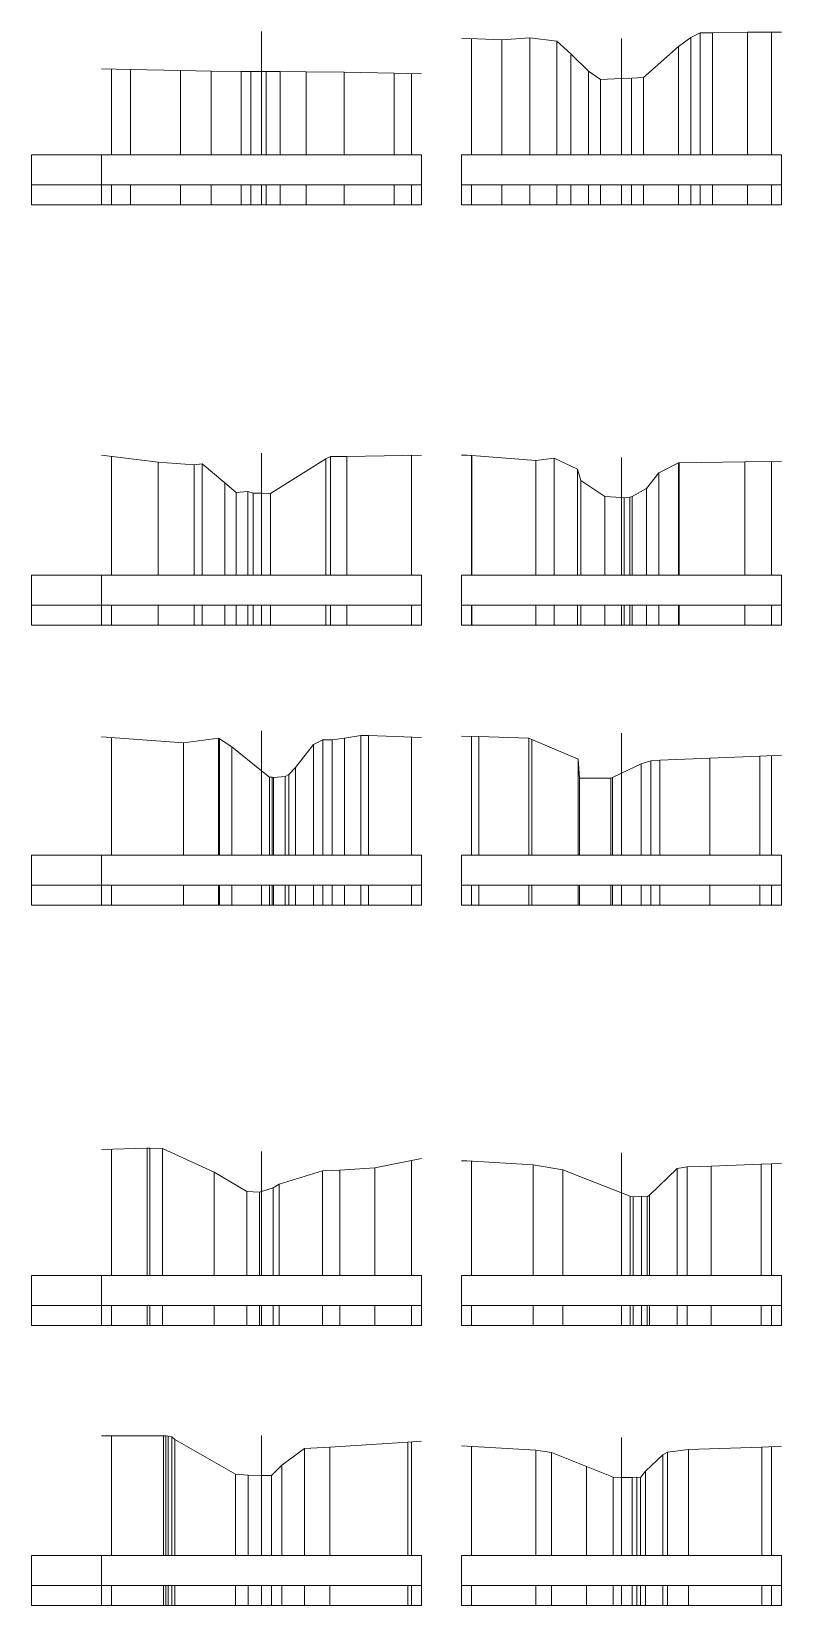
# Model space of a CAD drawing. Extents: x 2342 to 3638, y 3676 to 5069.
# Drawn here: x 3562.5 to 3637.5, y 4026.2 to 4183.5 of the extents above; entities that cross this region are included whole.
import ezdxf

# ---------------------------------------------------------------- set-up
doc = ezdxf.new("R2010")
doc.units = 0
doc.header["$LTSCALE"] = 0.12
doc.layers.add('11', color=7, linetype='Continuous', lineweight=13)
doc.layers.add('19', color=7, linetype='Continuous', lineweight=13)

msp = doc.modelspace()

# ---------------------------------------------------------------- linework, layer by layer
at = {"layer": '11'}
for p, q in [((3585.5472, 4183.5299), (3585.5472, 4179.5299)), ((3621.5472, 4182.8199), (3621.5472, 4178.8199)), ((3562.5472, 4171.1998), (3601.5472, 4171.1998)), ((3562.5472, 4171.1998), (3601.5472, 4171.1998)), ((3562.5472, 4171.1998), (3562.5472, 4166.1998)), ((3569.5472, 4171.1998), (3569.5472, 4166.1998)), ((3601.5472, 4171.1998), (3601.5472, 4166.1998)), ((3605.5472, 4171.1998), (3637.5472, 4171.1998)), ((3605.5472, 4171.1998), (3637.5472, 4171.1998)), ((3605.5472, 4171.1998), (3605.5472, 4166.1998)), ((3637.5472, 4171.1998), (3637.5472, 4166.1998)), ((3562.5472, 4168.1998), (3601.5472, 4168.1998)), ((3570.5472, 4166.1998), (3570.5472, 4168.1998)), ((3572.4403, 4166.1998), (3572.4403, 4168.1998)), ((3577.4403, 4166.1998), (3577.4403, 4168.1998)), ((3580.5141, 4166.1998), (3580.5141, 4168.1998)), ((3583.5131, 4166.1998), (3583.5131, 4168.1998)), ((3584.4902, 4166.1998), (3584.4902, 4168.1998)), ((3585.5472, 4166.1998), (3585.5472, 4168.1998)), ((3586.0161, 4166.1998), (3586.0161, 4168.1998)), ((3587.4022, 4166.1998), (3587.4022, 4168.1998)), ((3590.0062, 4166.1998), (3590.0062, 4168.1998)), ((3593.8002, 4166.1998), (3593.8002, 4168.1998)), ((3598.8002, 4166.1998), (3598.8002, 4168.1998)), ((3600.5472, 4166.1998), (3600.5472, 4168.1998)), ((3605.5472, 4168.1998), (3637.5472, 4168.1998)), ((3606.5472, 4166.1998), (3606.5472, 4168.1998)), ((3609.5712, 4166.1998), (3609.5712, 4168.1998)), ((3612.374, 4166.1998), (3612.374, 4168.1998)), ((3615.0751, 4166.1998), (3615.0751, 4168.1998)), ((3616.4921, 4166.1998), (3616.4921, 4168.1998)), ((3618.249, 4166.1998), (3618.249, 4168.1998)), ((3619.4491, 4166.1998), (3619.4491, 4168.1998)), ((3621.5472, 4166.1998), (3621.5472, 4168.1998)), ((3622.541, 4166.1998), (3622.541, 4168.1998)), ((3623.7543, 4166.1998), (3623.7543, 4168.1998)), ((3627.2543, 4166.1998), (3627.2543, 4168.1998)), ((3628.4682, 4166.1998), (3628.4682, 4168.1998)), ((3629.395, 4166.1998), (3629.395, 4168.1998)), ((3630.6371, 4166.1998), (3630.6371, 4168.1998)), ((3634.1421, 4166.1998), (3634.1421, 4168.1998)), ((3636.5472, 4166.1998), (3636.5472, 4168.1998)), ((3562.5472, 4166.1998), (3601.5472, 4166.1998)), ((3605.5472, 4166.1998), (3637.5472, 4166.1998)), ((3585.5472, 4141.3698), (3585.5472, 4137.3698)), ((3621.5472, 4140.9396), (3621.5472, 4136.9396)), ((3562.5472, 4129.1998), (3601.5472, 4129.1998)), ((3562.5472, 4129.1998), (3601.5472, 4129.1998)), ((3562.5472, 4129.1998), (3562.5472, 4124.1998)), ((3569.5472, 4129.1998), (3569.5472, 4124.1998)), ((3601.5472, 4129.1998), (3601.5472, 4124.1998)), ((3605.5472, 4129.1998), (3637.5472, 4129.1998)), ((3605.5472, 4129.1998), (3637.5472, 4129.1998)), ((3605.5472, 4129.1998), (3605.5472, 4124.1998)), ((3637.5472, 4129.1998), (3637.5472, 4124.1998)), ((3562.5472, 4126.1998), (3601.5472, 4126.1998)), ((3570.5472, 4124.1998), (3570.5472, 4126.1998)), ((3575.2021, 4124.1998), (3575.2021, 4126.1998)), ((3578.8018, 4124.1998), (3578.8018, 4126.1998)), ((3579.6007, 4124.1998), (3579.6007, 4126.1998)), ((3581.8707, 4124.1998), (3581.8707, 4126.1998)), ((3583, 4124.1998), (3583, 4126.1998)), ((3584.1732, 4124.1998), (3584.1732, 4126.1998)), ((3584.7064, 4124.1998), (3584.7064, 4126.1998)), ((3585.5472, 4124.1998), (3585.5472, 4126.1998)), ((3586.4573, 4124.1998), (3586.4573, 4126.1998)), ((3591.982, 4124.1998), (3591.982, 4126.1998)), ((3592.4386, 4124.1998), (3592.4386, 4126.1998)), ((3594.0682, 4124.1998), (3594.0682, 4126.1998)), ((3600.5472, 4124.1998), (3600.5472, 4126.1998)), ((3605.5472, 4126.1998), (3637.5472, 4126.1998)), ((3606.5472, 4124.1998), (3606.5472, 4126.1998)), ((3606.5935, 4124.1998), (3606.5935, 4126.1998)), ((3612.9885, 4124.1998), (3612.9885, 4126.1998)), ((3614.8133, 4124.1998), (3614.8133, 4126.1998)), ((3617.1572, 4124.1998), (3617.1572, 4126.1998)), ((3617.4892, 4124.1998), (3617.4892, 4126.1998)), ((3619.8743, 4124.1998), (3619.8743, 4126.1998)), ((3621.5472, 4124.1998), (3621.5472, 4126.1998)), ((3621.8005, 4124.1998), (3621.8005, 4126.1998)), ((3622.3825, 4124.1998), (3622.3825, 4126.1998)), ((3622.6135, 4124.1998), (3622.6135, 4126.1998)), ((3624.0482, 4124.1998), (3624.0482, 4126.1998)), ((3625.2677, 4124.1998), (3625.2677, 4126.1998)), ((3627.2582, 4124.1998), (3627.2582, 4126.1998)), ((3627.271, 4124.1998), (3627.271, 4126.1998)), ((3627.3196, 4124.1998), (3627.3196, 4126.1998)), ((3633.8842, 4124.1998), (3633.8842, 4126.1998)), ((3636.5472, 4124.1998), (3636.5472, 4126.1998)), ((3562.5472, 4124.1998), (3601.5472, 4124.1998)), ((3605.5472, 4124.1998), (3637.5472, 4124.1998)), ((3585.5472, 4113.6398), (3585.5472, 4109.6398)), ((3621.5472, 4113.3898), (3621.5472, 4109.3898)), ((3562.5472, 4101.1998), (3601.5472, 4101.1998)), ((3562.5472, 4101.1998), (3601.5472, 4101.1998)), ((3562.5472, 4101.1998), (3562.5472, 4096.1998)), ((3569.5472, 4101.1998), (3569.5472, 4096.1998)), ((3601.5472, 4101.1998), (3601.5472, 4096.1998)), ((3605.5472, 4101.1998), (3637.5472, 4101.1998)), ((3605.5472, 4101.1998), (3637.5472, 4101.1998)), ((3605.5472, 4101.1998), (3605.5472, 4096.1998)), ((3637.5472, 4101.1998), (3637.5472, 4096.1998)), ((3562.5472, 4098.1998), (3601.5472, 4098.1998)), ((3570.5472, 4096.1998), (3570.5472, 4098.1998)), ((3577.7326, 4096.1998), (3577.7326, 4098.1998)), ((3581.2559, 4096.1998), (3581.2559, 4098.1998)), ((3581.3363, 4096.1998), (3581.3363, 4098.1998)), ((3581.3478, 4096.1998), (3581.3478, 4098.1998)), ((3582.5659, 4096.1998), (3582.5659, 4098.1998)), ((3585.5472, 4096.1998), (3585.5472, 4098.1998)), ((3586.3566, 4096.1998), (3586.3566, 4098.1998)), ((3586.6217, 4096.1998), (3586.6217, 4098.1998)), ((3586.7589, 4096.1998), (3586.7589, 4098.1998)), ((3587.9206, 4096.1998), (3587.9206, 4098.1998)), ((3588.2736, 4096.1998), (3588.2736, 4098.1998)), ((3588.937, 4096.1998), (3588.937, 4098.1998)), ((3590.7346, 4096.1998), (3590.7346, 4098.1998)), ((3591.667, 4096.1998), (3591.667, 4098.1998)), ((3592.6122, 4096.1998), (3592.6122, 4098.1998)), ((3593.8428, 4096.1998), (3593.8428, 4098.1998)), ((3595.4964, 4096.1998), (3595.4964, 4098.1998)), ((3596.2569, 4096.1998), (3596.2569, 4098.1998)), ((3600.5472, 4096.1998), (3600.5472, 4098.1998)), ((3605.5472, 4098.1998), (3637.5472, 4098.1998)), ((3606.5472, 4096.1998), (3606.5472, 4098.1998)), ((3607.2831, 4096.1998), (3607.2831, 4098.1998)), ((3612.2831, 4096.1998), (3612.2831, 4098.1998)), ((3612.5761, 4096.1998), (3612.5761, 4098.1998)), ((3617.2021, 4096.1998), (3617.2021, 4098.1998)), ((3617.352, 4096.1998), (3617.352, 4098.1998)), ((3620.4852, 4096.1998), (3620.4852, 4098.1998)), ((3620.6352, 4096.1998), (3620.6352, 4098.1998)), ((3621.5472, 4096.1998), (3621.5472, 4098.1998)), ((3623.5, 4096.1998), (3623.5, 4098.1998)), ((3624.4652, 4096.1998), (3624.4652, 4098.1998)), ((3625.3901, 4096.1998), (3625.3901, 4098.1998)), ((3630.3901, 4096.1998), (3630.3901, 4098.1998)), ((3635.3901, 4096.1998), (3635.3901, 4098.1998)), ((3636.5472, 4096.1998), (3636.5472, 4098.1998)), ((3562.5472, 4096.1998), (3601.5472, 4096.1998)), ((3605.5472, 4096.1998), (3637.5472, 4096.1998)), ((3585.5472, 4071.5797), (3585.5472, 4067.5797)), ((3621.5472, 4071.4498), (3621.5472, 4067.4498)), ((3562.5472, 4059.1998), (3601.5472, 4059.1998)), ((3562.5472, 4059.1998), (3601.5472, 4059.1998)), ((3562.5472, 4059.1998), (3562.5472, 4054.1998)), ((3569.5472, 4059.1998), (3569.5472, 4054.1998)), ((3601.5472, 4059.1998), (3601.5472, 4054.1998)), ((3605.5472, 4059.1998), (3637.5472, 4059.1998)), ((3605.5472, 4059.1998), (3637.5472, 4059.1998)), ((3605.5472, 4059.1998), (3605.5472, 4054.1998)), ((3637.5472, 4059.1998), (3637.5472, 4054.1998)), ((3562.5472, 4056.1998), (3601.5472, 4056.1998)), ((3570.5472, 4054.1998), (3570.5472, 4056.1998)), ((3574.1201, 4054.1998), (3574.1201, 4056.1998)), ((3574.3711, 4054.1998), (3574.3711, 4056.1998)), ((3575.6621, 4054.1998), (3575.6621, 4056.1998)), ((3580.8251, 4054.1998), (3580.8251, 4056.1998)), ((3584.083, 4054.1998), (3584.083, 4056.1998)), ((3585.3422, 4054.1998), (3585.3422, 4056.1998)), ((3585.5472, 4054.1998), (3585.5472, 4056.1998)), ((3586.7172, 4054.1998), (3586.7172, 4056.1998)), ((3587.3091, 4054.1998), (3587.3091, 4056.1998)), ((3591.644, 4054.1998), (3591.644, 4056.1998)), ((3593.3881, 4054.1998), (3593.3881, 4056.1998)), ((3596.872, 4054.1998), (3596.872, 4056.1998)), ((3600.5472, 4054.1998), (3600.5472, 4056.1998)), ((3605.5472, 4056.1998), (3637.5472, 4056.1998)), ((3606.5472, 4054.1998), (3606.5472, 4056.1998)), ((3612.7021, 4054.1998), (3612.7021, 4056.1998)), ((3615.6762, 4054.1998), (3615.6762, 4056.1998)), ((3621.5472, 4054.1998), (3621.5472, 4056.1998)), ((3622.414, 4054.1998), (3622.414, 4056.1998)), ((3622.7142, 4054.1998), (3622.7142, 4056.1998)), ((3623.539, 4054.1998), (3623.539, 4056.1998)), ((3624.1112, 4054.1998), (3624.1112, 4056.1998)), ((3624.3491, 4054.1998), (3624.3491, 4056.1998)), ((3627.0991, 4054.1998), (3627.0991, 4056.1998)), ((3628.0991, 4054.1998), (3628.0991, 4056.1998)), ((3630.521, 4054.1998), (3630.521, 4056.1998)), ((3635.521, 4054.1998), (3635.521, 4056.1998)), ((3636.5472, 4054.1998), (3636.5472, 4056.1998)), ((3562.5472, 4054.1998), (3601.5472, 4054.1998)), ((3605.5472, 4054.1998), (3637.5472, 4054.1998)), ((3585.5472, 4043.1998), (3585.5472, 4039.1998)), ((3621.5472, 4043.0098), (3621.5472, 4039.0098)), ((3562.5472, 4031.1998), (3601.5472, 4031.1998)), ((3562.5472, 4031.1998), (3601.5472, 4031.1998)), ((3562.5472, 4031.1998), (3562.5472, 4026.1998)), ((3569.5472, 4031.1998), (3569.5472, 4026.1998)), ((3601.5472, 4031.1998), (3601.5472, 4026.1998)), ((3605.5472, 4031.1998), (3637.5472, 4031.1998)), ((3605.5472, 4031.1998), (3637.5472, 4031.1998)), ((3605.5472, 4031.1998), (3605.5472, 4026.1998)), ((3637.5472, 4031.1998), (3637.5472, 4026.1998)), ((3562.5472, 4028.1998), (3601.5472, 4028.1998)), ((3570.5472, 4026.1998), (3570.5472, 4028.1998)), ((3575.7431, 4026.1998), (3575.7431, 4028.1998)), ((3575.9731, 4026.1998), (3575.9731, 4028.1998)), ((3576.2152, 4026.1998), (3576.2152, 4028.1998)), ((3576.5741, 4026.1998), (3576.5741, 4028.1998)), ((3576.8921, 4026.1998), (3576.8921, 4028.1998)), ((3582.9652, 4026.1998), (3582.9652, 4028.1998)), ((3584.226, 4026.1998), (3584.226, 4028.1998)), ((3585.5472, 4026.1998), (3585.5472, 4028.1998)), ((3586.5361, 4026.1998), (3586.5361, 4028.1998)), ((3587.5781, 4026.1998), (3587.5781, 4028.1998)), ((3589.8461, 4026.1998), (3589.8461, 4028.1998)), ((3592.372, 4026.1998), (3592.372, 4028.1998)), ((3600.1762, 4026.1998), (3600.1762, 4028.1998)), ((3600.5472, 4026.1998), (3600.5472, 4028.1998)), ((3605.5472, 4028.1998), (3637.5472, 4028.1998)), ((3606.5472, 4026.1998), (3606.5472, 4028.1998)), ((3612.9843, 4026.1998), (3612.9843, 4028.1998)), ((3614.5351, 4026.1998), (3614.5351, 4028.1998)), ((3618.0492, 4026.1998), (3618.0492, 4028.1998)), ((3620.7113, 4026.1998), (3620.7113, 4028.1998)), ((3621.5472, 4026.1998), (3621.5472, 4028.1998)), ((3622.605, 4026.1998), (3622.605, 4028.1998)), ((3623.0741, 4026.1998), (3623.0741, 4028.1998)), ((3623.4321, 4026.1998), (3623.4321, 4028.1998)), ((3623.9472, 4026.1998), (3623.9472, 4028.1998)), ((3625.6621, 4026.1998), (3625.6621, 4028.1998)), ((3626.1371, 4026.1998), (3626.1371, 4028.1998)), ((3628.2612, 4026.1998), (3628.2612, 4028.1998)), ((3635.583, 4026.1998), (3635.583, 4028.1998)), ((3636.5472, 4026.1998), (3636.5472, 4028.1998)), ((3562.5472, 4026.1998), (3601.5472, 4026.1998)), ((3605.5472, 4026.1998), (3637.5472, 4026.1998))]:
    msp.add_line(p, q, dxfattribs=at)
for points in [[(3605.5472, 4182.853), (3609.5712, 4182.6798), (3609.5712, 4182.6798), (3612.374, 4182.8839), (3612.374, 4182.8839), (3615.0751, 4182.5528), (3615.0751, 4182.5528), (3616.4921, 4181.2858), (3616.4921, 4181.2858), (3618.249, 4179.5676), (3618.249, 4179.5676), (3619.4491, 4178.7228), (3619.4491, 4178.7228), (3621.5472, 4178.8199), (3621.5472, 4178.8199), (3622.541, 4178.8648), (3622.541, 4178.8648), (3623.7543, 4178.9449), (3623.7543, 4178.9449), (3627.2543, 4182.0446), (3627.2543, 4182.0446), (3628.4682, 4182.9298), (3628.4682, 4182.9298), (3629.395, 4183.3967), (3629.395, 4183.3967), (3630.6371, 4183.3976), (3630.6371, 4183.3976), (3634.1421, 4183.4478), (3634.1421, 4183.4478), (3637.5472, 4183.4692)], [(3569.5472, 4179.7887), (3572.4403, 4179.7306), (3572.4403, 4179.7306), (3577.4403, 4179.6306), (3577.4403, 4179.6306), (3580.5141, 4179.5597), (3580.5141, 4179.5597), (3583.5131, 4179.5236), (3583.5131, 4179.5236), (3584.4902, 4179.5138), (3584.4902, 4179.5138), (3585.5472, 4179.5299), (3585.5472, 4179.5299), (3586.0161, 4179.5358), (3586.0161, 4179.5358), (3587.4022, 4179.5217), (3587.4022, 4179.5217), (3590.0062, 4179.4908), (3590.0062, 4179.4908), (3593.8002, 4179.4537), (3593.8002, 4179.4537), (3598.8002, 4179.3537), (3598.8002, 4179.3537), (3601.5472, 4179.2989)], [(3562.5472, 4171.1998), (3562.5472, 4168.1998), (3562.5472, 4166.1998)], [(3569.5472, 4141.1854), (3575.2021, 4140.4918), (3575.2021, 4140.4918), (3578.8018, 4140.2142), (3578.8018, 4140.2142), (3579.6007, 4140.3222), (3579.6007, 4140.3222), (3581.8707, 4138.4281), (3581.8707, 4138.4281), (3583, 4137.4459), (3583, 4137.4459), (3584.1732, 4137.5423), (3584.1732, 4137.5423), (3584.7064, 4137.3901), (3584.7064, 4137.3901), (3585.5472, 4137.3698), (3585.5472, 4137.3698), (3586.4573, 4137.3501), (3586.4573, 4137.3501), (3591.982, 4140.8127), (3591.982, 4140.8127), (3592.4386, 4141.043), (3592.4386, 4141.043), (3594.0682, 4141.0449), (3594.0682, 4141.0449), (3601.5472, 4141.165)], [(3605.5472, 4141.1926), (3606.0974, 4141.1722), (3606.0974, 4141.1722), (3606.5935, 4141.1342), (3606.5935, 4141.1342), (3612.9885, 4140.6467), (3612.9885, 4140.6467), (3614.8133, 4140.897), (3614.8133, 4140.897), (3617.1572, 4139.7726), (3617.1572, 4139.7726), (3617.4892, 4138.6325), (3617.4892, 4138.6325), (3619.8743, 4137.0594), (3619.8743, 4137.0594), (3621.5472, 4136.9396), (3621.5472, 4136.9396), (3621.8005, 4136.916), (3621.8005, 4136.916), (3622.3825, 4136.9734), (3622.3825, 4136.9734), (3622.6135, 4137.065), (3622.6135, 4137.065), (3624.0482, 4137.8579), (3624.0482, 4137.8579), (3625.2677, 4139.4157), (3625.2677, 4139.4157), (3627.2582, 4140.4032), (3627.2582, 4140.4032), (3627.271, 4140.4032), (3627.271, 4140.4032), (3627.3196, 4140.4098), (3627.3196, 4140.4098), (3633.8842, 4140.5049), (3633.8842, 4140.5049), (3637.5472, 4140.5581)], [(3562.5472, 4129.1998), (3562.5472, 4126.1998), (3562.5472, 4124.1998)], [(3569.5472, 4113.0436), (3577.7326, 4112.4193), (3577.7326, 4112.4193), (3581.2559, 4112.9026), (3581.2559, 4112.9026), (3581.3363, 4112.8638), (3581.3363, 4112.8638), (3581.3478, 4112.8248), (3581.3478, 4112.8248), (3582.5659, 4112.0213), (3582.5659, 4112.0213), (3585.5472, 4109.6398), (3585.5472, 4109.6398), (3586.3566, 4108.9902), (3586.3566, 4108.9902), (3586.6217, 4109.0108), (3586.6217, 4109.0108), (3586.7589, 4108.9764), (3586.7589, 4108.9764), (3587.9206, 4109.0531), (3587.9206, 4109.0531), (3588.2736, 4109.2684), (3588.2736, 4109.2684), (3588.937, 4109.9751), (3588.937, 4109.9751), (3590.7346, 4112.272), (3590.7346, 4112.272), (3591.667, 4112.7343), (3591.667, 4112.7343), (3592.6122, 4112.7365), (3592.6122, 4112.7365), (3593.8428, 4112.9022), (3593.8428, 4112.9022), (3595.4964, 4113.1447), (3595.4964, 4113.1447), (3596.2569, 4113.1572), (3596.2569, 4113.1572), (3601.5472, 4112.9721)], [(3605.5472, 4113.107), (3607.2831, 4113.0548), (3607.2831, 4113.0548), (3612.2831, 4112.9049), (3612.2831, 4112.9049), (3612.5761, 4112.7648), (3612.5761, 4112.7648), (3617.2021, 4110.8018), (3617.2021, 4110.8018), (3617.352, 4108.9016), (3617.352, 4108.9016), (3620.4852, 4108.9016), (3620.4852, 4108.9016), (3620.6352, 4108.9626), (3620.6352, 4108.9626), (3621.5472, 4109.3898), (3621.5472, 4109.3898), (3623.5, 4110.3189), (3623.5, 4110.3189), (3624.4652, 4110.6437), (3624.4652, 4110.6437), (3625.3901, 4110.6939), (3625.3901, 4110.6939), (3630.3901, 4110.8937), (3630.3901, 4110.8937), (3635.3901, 4111.0938), (3635.3901, 4111.0938), (3637.5472, 4111.1801)], [(3562.5472, 4101.1998), (3562.5472, 4098.1998), (3562.5472, 4096.1998)], [(3569.5472, 4071.7664), (3574.1201, 4071.8976), (3574.1201, 4071.8976), (3574.3711, 4071.9127), (3574.3711, 4071.9127), (3575.6621, 4071.8967), (3575.6621, 4071.8967), (3580.8251, 4069.5026), (3580.8251, 4069.5026), (3584.083, 4067.5837), (3584.083, 4067.5837), (3585.3422, 4067.5177), (3585.3422, 4067.5177), (3585.5472, 4067.5797), (3585.5472, 4067.5797), (3586.7172, 4067.9439), (3586.7172, 4067.9439), (3587.3091, 4068.2989), (3587.3091, 4068.2989), (3591.644, 4069.6427), (3591.644, 4069.6427), (3593.3881, 4069.7306), (3593.3881, 4069.7306), (3596.872, 4069.9636), (3596.872, 4069.9636), (3601.5472, 4070.8681)], [(3605.5472, 4070.6309), (3606.082, 4070.6358), (3606.082, 4070.6358), (3612.7021, 4070.2487), (3612.7021, 4070.2487), (3615.6762, 4069.7638), (3615.6762, 4069.7638), (3621.5472, 4067.4498), (3621.5472, 4067.4498), (3622.414, 4067.1119), (3622.414, 4067.1119), (3622.7142, 4067.0479), (3622.7142, 4067.0479), (3623.539, 4067.0997), (3623.539, 4067.0997), (3624.1112, 4067.0397), (3624.1112, 4067.0397), (3624.3491, 4067.2136), (3624.3491, 4067.2136), (3627.0991, 4069.8848), (3627.0991, 4069.8848), (3628.0991, 4070.0348), (3628.0991, 4070.0348), (3630.521, 4070.1129), (3630.521, 4070.1129), (3635.521, 4070.3127), (3635.521, 4070.3127), (3637.5472, 4070.3937)], [(3562.5472, 4059.1998), (3562.5472, 4056.1998), (3562.5472, 4054.1998)], [(3569.5472, 4043.1696), (3575.7431, 4043.1467), (3575.7431, 4043.1467), (3575.9731, 4043.1486), (3575.9731, 4043.1486), (3576.2152, 4043.1348), (3576.2152, 4043.1348), (3576.5741, 4043.0758), (3576.5741, 4043.0758), (3576.8921, 4042.7917), (3576.8921, 4042.7917), (3582.9652, 4039.3248), (3582.9652, 4039.3248), (3584.226, 4039.2208), (3584.226, 4039.2208), (3585.5472, 4039.1998), (3585.5472, 4039.1998), (3586.5361, 4039.1798), (3586.5361, 4039.1798), (3587.5781, 4040.2326), (3587.5781, 4040.2326), (3589.8461, 4041.8947), (3589.8461, 4041.8947), (3592.372, 4042.0226), (3592.372, 4042.0226), (3600.1762, 4042.5436), (3600.1762, 4042.5436), (3601.5472, 4042.6381)], [(3605.5472, 4042.1716), (3612.9843, 4041.7369), (3612.9843, 4041.7369), (3614.5351, 4041.4836), (3614.5351, 4041.4836), (3618.0492, 4040.1007), (3618.0492, 4040.1007), (3620.7113, 4039.0207), (3620.7113, 4039.0207), (3621.5472, 4039.0098), (3621.5472, 4039.0098), (3622.605, 4038.9997), (3622.605, 4038.9997), (3623.0741, 4039.0289), (3623.0741, 4039.0289), (3623.4321, 4038.9977), (3623.4321, 4038.9977), (3623.9472, 4039.6306), (3623.9472, 4039.6306), (3625.6621, 4041.2766), (3625.6621, 4041.2766), (3626.1371, 4041.5417), (3626.1371, 4041.5417), (3628.2612, 4041.7989), (3628.2612, 4041.7989), (3635.583, 4042.0328), (3635.583, 4042.0328), (3637.5472, 4042.1237)], [(3562.5472, 4031.1998), (3562.5472, 4028.1998), (3562.5472, 4026.1998)]]:
    msp.add_lwpolyline(points, dxfattribs=at)
at = {"layer": '19'}
for p, q in [((3634.1421, 4183.4478), (3634.1421, 4171.1998)), ((3636.5472, 4183.4629), (3636.5472, 4171.1998)), ((3606.5472, 4182.81), (3606.5472, 4171.1998)), ((3609.5712, 4182.6798), (3609.5712, 4171.1998)), ((3612.374, 4182.8839), (3612.374, 4171.1998)), ((3615.0751, 4182.5528), (3615.0751, 4171.1998)), ((3627.2543, 4182.0446), (3627.2543, 4171.1998)), ((3628.4682, 4182.9298), (3628.4682, 4171.1998)), ((3629.395, 4183.3967), (3629.395, 4171.1998)), ((3630.6371, 4183.3976), (3630.6371, 4171.1998)), ((3616.4921, 4181.2858), (3616.4921, 4171.1998)), ((3570.5472, 4179.7687), (3570.5472, 4171.1998)), ((3572.4403, 4179.7306), (3572.4403, 4171.1998)), ((3577.4403, 4179.6306), (3577.4403, 4171.1998)), ((3580.5141, 4179.5597), (3580.5141, 4171.1998)), ((3583.5131, 4179.5236), (3583.5131, 4171.1998)), ((3584.4902, 4179.5138), (3584.4902, 4171.1998)), ((3585.5472, 4179.5299), (3585.5472, 4171.1998)), ((3586.0161, 4179.5358), (3586.0161, 4171.1998)), ((3587.4022, 4179.5217), (3587.4022, 4171.1998)), ((3590.0062, 4179.4908), (3590.0062, 4171.1998)), ((3593.8002, 4179.4537), (3593.8002, 4171.1998)), ((3598.8002, 4179.3537), (3598.8002, 4171.1998)), ((3600.5472, 4179.3189), (3600.5472, 4171.1998)), ((3618.249, 4179.5676), (3618.249, 4171.1998)), ((3619.4491, 4178.7228), (3619.4491, 4171.1998)), ((3621.5472, 4178.8199), (3621.5472, 4171.1998)), ((3622.541, 4178.8648), (3622.541, 4171.1998)), ((3623.7543, 4178.9449), (3623.7543, 4171.1998)), ((3570.5472, 4141.0627), (3570.5472, 4129.1998)), ((3592.4386, 4141.043), (3592.4386, 4129.1998)), ((3594.0682, 4141.0449), (3594.0682, 4129.1998)), ((3600.5472, 4141.149), (3600.5472, 4129.1998)), ((3606.5472, 4141.1378), (3606.5472, 4129.1998)), ((3606.5935, 4141.1342), (3606.5935, 4129.1998)), ((3575.2021, 4140.4918), (3575.2021, 4129.1998)), ((3578.8018, 4140.2142), (3578.8018, 4129.1998)), ((3579.6007, 4140.3222), (3579.6007, 4129.1998)), ((3591.982, 4140.8127), (3591.982, 4129.1998)), ((3612.9885, 4140.6467), (3612.9885, 4129.1998)), ((3614.8133, 4140.897), (3614.8133, 4129.1998)), ((3617.1572, 4139.7726), (3617.1572, 4129.1998)), ((3625.2677, 4139.4157), (3625.2677, 4129.1998)), ((3627.2582, 4140.4032), (3627.2582, 4129.1998)), ((3627.271, 4140.4032), (3627.271, 4129.1998)), ((3627.3196, 4140.4098), (3627.3196, 4129.1998)), ((3633.8842, 4140.5049), (3633.8842, 4129.1998)), ((3636.5472, 4140.5436), (3636.5472, 4129.1998)), ((3581.8707, 4138.4281), (3581.8707, 4129.1998)), ((3617.4892, 4138.6325), (3617.4892, 4129.1998)), ((3624.0482, 4137.8579), (3624.0482, 4129.1998)), ((3583, 4137.4459), (3583, 4129.1998)), ((3584.1732, 4137.5423), (3584.1732, 4129.1998)), ((3584.7064, 4137.3901), (3584.7064, 4129.1998)), ((3585.5472, 4137.3698), (3585.5472, 4129.1998)), ((3586.4573, 4137.3501), (3586.4573, 4129.1998)), ((3619.8743, 4137.0594), (3619.8743, 4129.1998)), ((3621.5472, 4136.9396), (3621.5472, 4129.1998)), ((3621.8005, 4136.916), (3621.8005, 4129.1998)), ((3622.3825, 4136.9734), (3622.3825, 4129.1998)), ((3622.6135, 4137.065), (3622.6135, 4129.1998)), ((3570.5472, 4112.9675), (3570.5472, 4101.1998)), ((3581.2559, 4112.9026), (3581.2559, 4101.1998)), ((3581.3363, 4112.8638), (3581.3363, 4101.1998)), ((3581.3478, 4112.8248), (3581.3478, 4101.1998)), ((3591.667, 4112.7343), (3591.667, 4101.1998)), ((3592.6122, 4112.7365), (3592.6122, 4101.1998)), ((3593.8428, 4112.9022), (3593.8428, 4101.1998)), ((3595.4964, 4113.1447), (3595.4964, 4101.1998)), ((3596.2569, 4113.1572), (3596.2569, 4101.1998)), ((3600.5472, 4113.0069), (3600.5472, 4101.1998)), ((3606.5472, 4113.0768), (3606.5472, 4101.1998)), ((3607.2831, 4113.0548), (3607.2831, 4101.1998)), ((3612.2831, 4112.9049), (3612.2831, 4101.1998)), ((3612.5761, 4112.7648), (3612.5761, 4101.1998)), ((3577.7326, 4112.4193), (3577.7326, 4101.1998)), ((3582.5659, 4112.0213), (3582.5659, 4101.1998)), ((3590.7346, 4112.272), (3590.7346, 4101.1998)), ((3635.3901, 4111.0938), (3635.3901, 4101.1998)), ((3636.5472, 4111.1401), (3636.5472, 4101.1998)), ((3585.5472, 4109.6398), (3585.5472, 4101.1998)), ((3588.937, 4109.9751), (3588.937, 4101.1998)), ((3617.2021, 4110.8018), (3617.2021, 4101.1998)), ((3623.5, 4110.3189), (3623.5, 4101.1998)), ((3624.4652, 4110.6437), (3624.4652, 4101.1998)), ((3625.3901, 4110.6939), (3625.3901, 4101.1998)), ((3630.3901, 4110.8937), (3630.3901, 4101.1998)), ((3586.3566, 4108.9902), (3586.3566, 4101.1998)), ((3586.6217, 4109.0108), (3586.6217, 4101.1998)), ((3586.7589, 4108.9764), (3586.7589, 4101.1998)), ((3587.9206, 4109.0531), (3587.9206, 4101.1998)), ((3588.2736, 4109.2684), (3588.2736, 4101.1998)), ((3617.352, 4108.9016), (3617.352, 4101.1998)), ((3620.4852, 4108.9016), (3620.4852, 4101.1998)), ((3620.6352, 4108.9626), (3620.6352, 4101.1998)), ((3621.5472, 4109.3898), (3621.5472, 4101.1998)), ((3570.5472, 4071.7953), (3570.5472, 4059.1998)), ((3574.1201, 4071.8976), (3574.1201, 4059.1998)), ((3574.3711, 4071.9127), (3574.3711, 4059.1998)), ((3575.6621, 4071.8967), (3575.6621, 4059.1998)), ((3600.5472, 4070.6745), (3600.5472, 4059.1998)), ((3606.5472, 4070.6086), (3606.5472, 4059.1998)), ((3612.7021, 4070.2487), (3612.7021, 4059.1998)), ((3635.521, 4070.3127), (3635.521, 4059.1998)), ((3636.5472, 4070.3537), (3636.5472, 4059.1998)), ((3580.8251, 4069.5026), (3580.8251, 4059.1998)), ((3591.644, 4069.6427), (3591.644, 4059.1998)), ((3593.3881, 4069.7306), (3593.3881, 4059.1998)), ((3596.872, 4069.9636), (3596.872, 4059.1998)), ((3615.6762, 4069.7638), (3615.6762, 4059.1998)), ((3627.0991, 4069.8848), (3627.0991, 4059.1998)), ((3628.0991, 4070.0348), (3628.0991, 4059.1998)), ((3630.521, 4070.1129), (3630.521, 4059.1998)), ((3584.083, 4067.5837), (3584.083, 4059.1998)), ((3585.3422, 4067.5177), (3585.3422, 4059.1998)), ((3585.5472, 4067.5797), (3585.5472, 4059.1998)), ((3586.7172, 4067.9439), (3586.7172, 4059.1998)), ((3587.3091, 4068.2989), (3587.3091, 4059.1998)), ((3621.5472, 4067.4498), (3621.5472, 4059.1998)), ((3622.414, 4067.1119), (3622.414, 4059.1998)), ((3622.7142, 4067.0479), (3622.7142, 4059.1998)), ((3623.539, 4067.0997), (3623.539, 4059.1998)), ((3624.1112, 4067.0397), (3624.1112, 4059.1998)), ((3624.3491, 4067.2136), (3624.3491, 4059.1998)), ((3570.5472, 4043.166), (3570.5472, 4031.1998)), ((3575.7431, 4043.1467), (3575.7431, 4031.1998)), ((3575.9731, 4043.1486), (3575.9731, 4031.1998)), ((3576.2152, 4043.1348), (3576.2152, 4031.1998)), ((3576.5741, 4043.0758), (3576.5741, 4031.1998)), ((3576.8921, 4042.7917), (3576.8921, 4031.1998)), ((3589.8461, 4041.8947), (3589.8461, 4031.1998)), ((3592.372, 4042.0226), (3592.372, 4031.1998)), ((3600.1762, 4042.5436), (3600.1762, 4031.1998)), ((3600.5472, 4042.5692), (3600.5472, 4031.1998)), ((3606.5472, 4042.1132), (3606.5472, 4031.1998)), ((3635.583, 4042.0328), (3635.583, 4031.1998)), ((3636.5472, 4042.0774), (3636.5472, 4031.1998)), ((3612.9843, 4041.7369), (3612.9843, 4031.1998)), ((3614.5351, 4041.4836), (3614.5351, 4031.1998)), ((3625.6621, 4041.2766), (3625.6621, 4031.1998)), ((3626.1371, 4041.5417), (3626.1371, 4031.1998)), ((3628.2612, 4041.7989), (3628.2612, 4031.1998)), ((3582.9652, 4039.3248), (3582.9652, 4031.1998)), ((3584.226, 4039.2208), (3584.226, 4031.1998)), ((3585.5472, 4039.1998), (3585.5472, 4031.1998)), ((3586.5361, 4039.1798), (3586.5361, 4031.1998)), ((3587.5781, 4040.2326), (3587.5781, 4031.1998)), ((3618.0492, 4040.1007), (3618.0492, 4031.1998)), ((3620.7113, 4039.0207), (3620.7113, 4031.1998)), ((3621.5472, 4039.0098), (3621.5472, 4031.1998)), ((3622.605, 4038.9997), (3622.605, 4031.1998)), ((3623.0741, 4039.0289), (3623.0741, 4031.1998)), ((3623.4321, 4038.9977), (3623.4321, 4031.1998)), ((3623.9472, 4039.6306), (3623.9472, 4031.1998))]:
    msp.add_line(p, q, dxfattribs=at)

doc.saveas('drawing.dxf')
